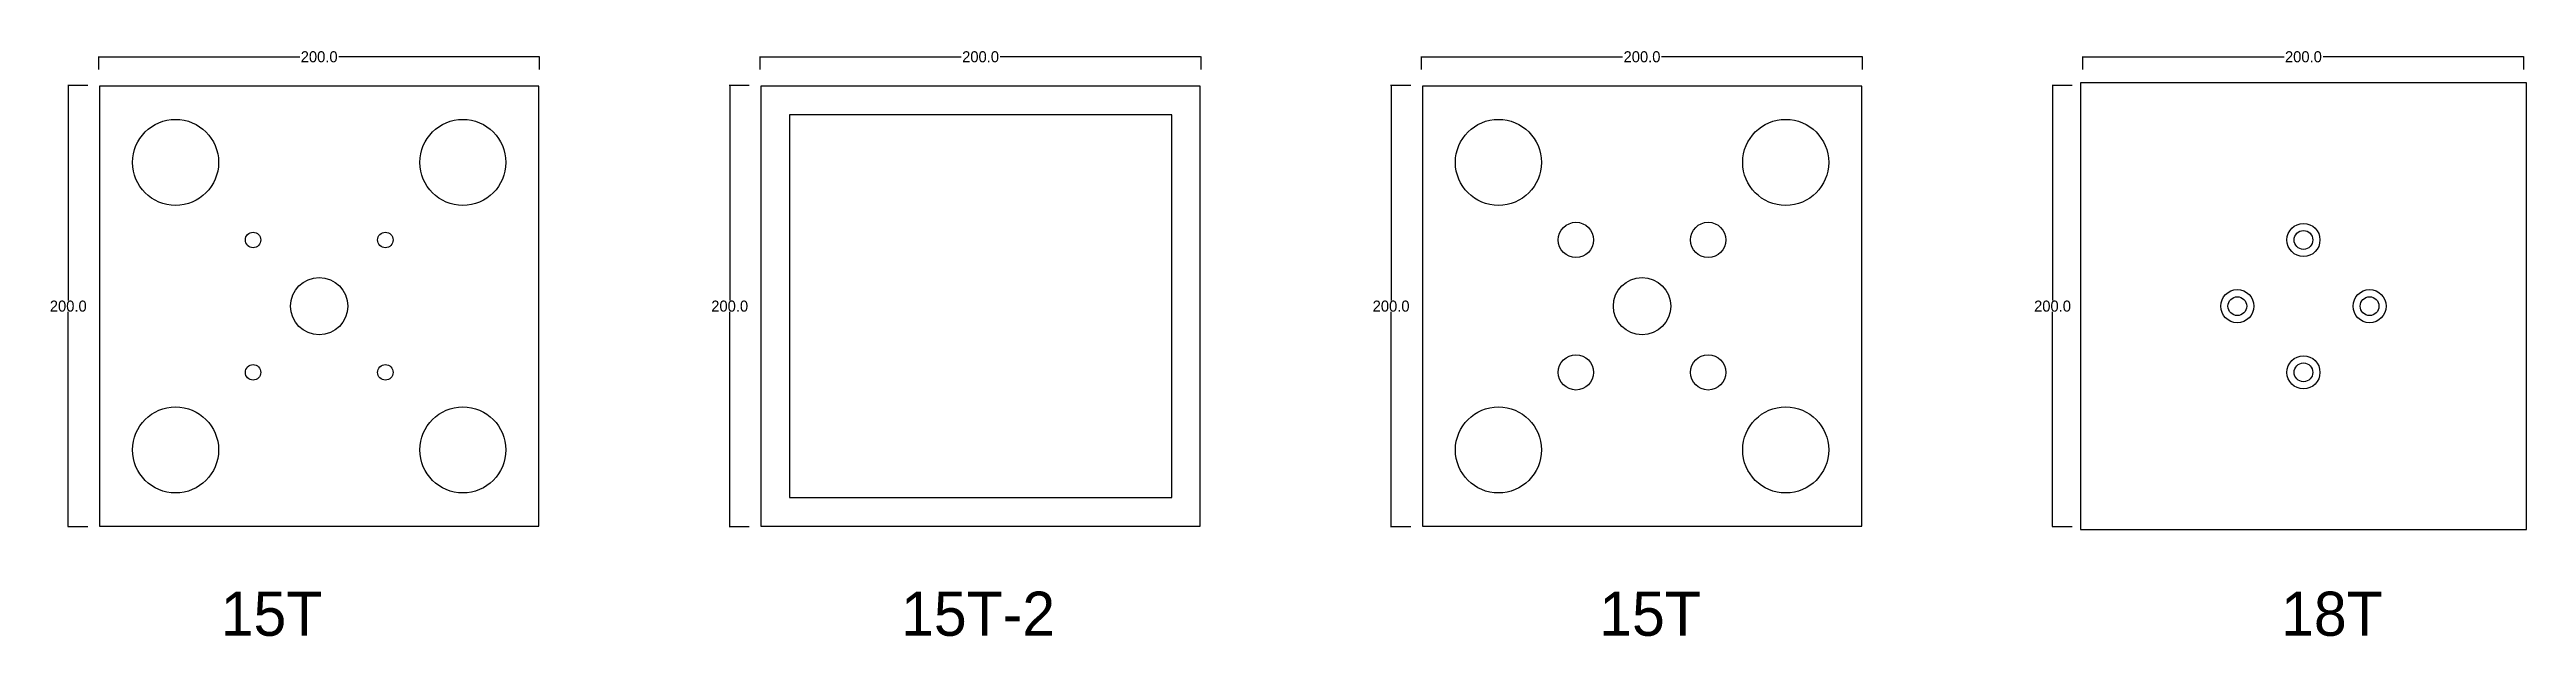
# Model space of a CAD drawing. Header units: millimetres. Extents: x 461 to 1584, y 193 to 459.
import ezdxf

# ---------------------------------------------------------------- set-up
doc = ezdxf.new("R2010")
doc.units = ezdxf.units.MM
for name, color, linetype in [('TEXT', 3, 'Continuous'), ('볼트 구멍', 7, 'Continuous'), ('치구', 7, 'Continuous'), ('치수', 7, 'Continuous')]:
    doc.layers.add(name, color=color, linetype=linetype)
doc.dimstyles.get("Standard").update_dxf_attribs({"dimtxt": 7, "dimasz": 0.18, "dimexe": 0.18, "dimexo": 0.0625, "dimgap": 0.09, "dimtad": 0, "dimtih": 1, "dimtoh": 1, "dimdec": 1, "dimzin": 0, "dimdsep": 46, "dimtxsty": 'Standard', "dimcen": 0.09, "dimadec": 0, "dimazin": 0, "dimtfac": 1, "dimtdec": 1, "dimtofl": 0, "dimtmove": 0, "dimatfit": 3, "dimfxl": 0, "dimtolj": 1, "dimtzin": 0, "dimarcsym": 0})

# ---------------------------------------------------------------- blocks, each defined once
blk = doc.blocks.new('*D10')
at = {"layer": 'Defpoints', "color": 0, "linetype": 'Continuous'}
for p in [(477.9, 442.6), (469, 242.6), (477.9, 242.6)]:
    blk.add_point(p, dxfattribs=at)
at = {"layer": '치수', "color": 0, "linetype": 'Continuous', "lineweight": -2}
for p, q in [((477.9, 442.6), (468.8, 442.6)), ((469, 442.4), (469, 345.2)), ((469, 242.8), (469, 340)), ((477.9, 242.6), (468.8, 242.6))]:
    blk.add_line(p, q, dxfattribs=at)
at = {"layer": '치수', "color": 0, "linetype": 'Continuous'}
for points in [[(469, 442.4), (469.1, 442.4), (469, 442.6)], [(469, 242.8), (469.1, 242.8), (469, 242.6)]]:
    blk.add_solid(points, dxfattribs=at)
at = {"layer": '치수', "color": 0, "linetype": 'Continuous', "insert": (469, 342.6), "char_height": 5, "attachment_point": 5}
blk.add_mtext('\\A1;200.0', dxfattribs=at)
blk = doc.blocks.new('*D11')
at = {"layer": 'Defpoints', "color": 0, "linetype": 'Continuous'}
for p in [(1077.9, 442.6), (1069, 242.6), (1077.9, 242.6)]:
    blk.add_point(p, dxfattribs=at)
at = {"layer": '치수', "color": 0, "linetype": 'Continuous', "lineweight": -2}
for p, q in [((1077.9, 442.6), (1068.8, 442.6)), ((1069, 442.4), (1069, 345.2)), ((1069, 242.8), (1069, 340)), ((1077.9, 242.6), (1068.8, 242.6))]:
    blk.add_line(p, q, dxfattribs=at)
at = {"layer": '치수', "color": 0, "linetype": 'Continuous'}
for points in [[(1069, 442.4), (1069.1, 442.4), (1069, 442.6)], [(1069, 242.8), (1069.1, 242.8), (1069, 242.6)]]:
    blk.add_solid(points, dxfattribs=at)
at = {"layer": '치수', "color": 0, "linetype": 'Continuous', "insert": (1069, 342.6), "char_height": 5, "attachment_point": 5}
blk.add_mtext('\\A1;200.0', dxfattribs=at)
blk = doc.blocks.new('*D12')
at = {"layer": 'Defpoints', "color": 0, "linetype": 'Continuous'}
for p in [(777.9, 442.6), (769, 242.6), (777.9, 242.6)]:
    blk.add_point(p, dxfattribs=at)
at = {"layer": '치수', "color": 0, "linetype": 'Continuous', "lineweight": -2}
for p, q in [((777.9, 442.6), (768.8, 442.6)), ((769, 442.4), (769, 345.2)), ((769, 242.8), (769, 340)), ((777.9, 242.6), (768.8, 242.6))]:
    blk.add_line(p, q, dxfattribs=at)
at = {"layer": '치수', "color": 0, "linetype": 'Continuous'}
for points in [[(769, 442.4), (769.1, 442.4), (769, 442.6)], [(769, 242.8), (769.1, 242.8), (769, 242.6)]]:
    blk.add_solid(points, dxfattribs=at)
at = {"layer": '치수', "color": 0, "linetype": 'Continuous', "insert": (769, 342.6), "char_height": 5, "attachment_point": 5}
blk.add_mtext('\\A1;200.0', dxfattribs=at)
blk = doc.blocks.new('*D13')
at = {"layer": 'Defpoints', "color": 0, "linetype": 'Continuous'}
for p in [(482.8, 449.7), (682.8, 455.6), (682.8, 449.7)]:
    blk.add_point(p, dxfattribs=at)
at = {"layer": '치수', "color": 0, "linetype": 'Continuous', "lineweight": -2}
for p, q in [((482.8, 449.8), (482.8, 455.8)), ((483, 455.6), (574, 455.6)), ((682.6, 455.6), (591.7, 455.6)), ((682.8, 449.8), (682.8, 455.8))]:
    blk.add_line(p, q, dxfattribs=at)
at = {"layer": '치수', "color": 0, "linetype": 'Continuous'}
for points in [[(483, 455.6), (483, 455.6), (482.8, 455.6)], [(682.6, 455.6), (682.6, 455.6), (682.8, 455.6)]]:
    blk.add_solid(points, dxfattribs=at)
at = {"layer": '치수', "color": 0, "linetype": 'Continuous', "insert": (582.8, 455.6), "char_height": 5, "attachment_point": 5}
blk.add_mtext('\\A1;200.0', dxfattribs=at)
blk = doc.blocks.new('*D14')
at = {"layer": 'Defpoints', "color": 0, "linetype": 'Continuous'}
for p in [(782.8, 449.7), (982.8, 455.6), (982.8, 449.7)]:
    blk.add_point(p, dxfattribs=at)
at = {"layer": '치수', "color": 0, "linetype": 'Continuous', "lineweight": -2}
for p, q in [((782.8, 449.8), (782.8, 455.8)), ((783, 455.6), (874, 455.6)), ((982.6, 455.6), (891.7, 455.6)), ((982.8, 449.8), (982.8, 455.8))]:
    blk.add_line(p, q, dxfattribs=at)
at = {"layer": '치수', "color": 0, "linetype": 'Continuous'}
for points in [[(783, 455.6), (783, 455.6), (782.8, 455.6)], [(982.6, 455.6), (982.6, 455.6), (982.8, 455.6)]]:
    blk.add_solid(points, dxfattribs=at)
at = {"layer": '치수', "color": 0, "linetype": 'Continuous', "insert": (882.8, 455.6), "char_height": 5, "attachment_point": 5}
blk.add_mtext('\\A1;200.0', dxfattribs=at)
blk = doc.blocks.new('*D15')
at = {"layer": 'Defpoints', "color": 0, "linetype": 'Continuous'}
for p in [(1082.8, 449.7), (1282.8, 455.6), (1282.8, 449.7)]:
    blk.add_point(p, dxfattribs=at)
at = {"layer": '치수', "color": 0, "linetype": 'Continuous', "lineweight": -2}
for p, q in [((1082.8, 449.8), (1082.8, 455.8)), ((1083, 455.6), (1174, 455.6)), ((1282.6, 455.6), (1191.7, 455.6)), ((1282.8, 449.8), (1282.8, 455.8))]:
    blk.add_line(p, q, dxfattribs=at)
at = {"layer": '치수', "color": 0, "linetype": 'Continuous'}
for points in [[(1083, 455.6), (1083, 455.6), (1082.8, 455.6)], [(1282.6, 455.6), (1282.6, 455.6), (1282.8, 455.6)]]:
    blk.add_solid(points, dxfattribs=at)
at = {"layer": '치수', "color": 0, "linetype": 'Continuous', "insert": (1182.8, 455.6), "char_height": 5, "attachment_point": 5}
blk.add_mtext('\\A1;200.0', dxfattribs=at)
blk = doc.blocks.new('*D16')
at = {"layer": 'Defpoints', "color": 0, "linetype": 'Continuous'}
for p in [(1377.9, 442.6), (1369, 242.6), (1377.9, 242.6)]:
    blk.add_point(p, dxfattribs=at)
at = {"layer": '치수', "color": 0, "linetype": 'Continuous', "lineweight": -2}
for p, q in [((1377.9, 442.6), (1368.8, 442.6)), ((1369, 442.4), (1369, 345.2)), ((1369, 242.8), (1369, 340)), ((1377.9, 242.6), (1368.8, 242.6))]:
    blk.add_line(p, q, dxfattribs=at)
at = {"layer": '치수', "color": 0, "linetype": 'Continuous'}
for points in [[(1369, 442.4), (1369.1, 442.4), (1369, 442.6)], [(1369, 242.8), (1369.1, 242.8), (1369, 242.6)]]:
    blk.add_solid(points, dxfattribs=at)
at = {"layer": '치수', "color": 0, "linetype": 'Continuous', "insert": (1369, 342.6), "char_height": 5, "attachment_point": 5}
blk.add_mtext('\\A1;200.0', dxfattribs=at)
blk = doc.blocks.new('*D17')
at = {"layer": 'Defpoints', "color": 0, "linetype": 'Continuous'}
for p in [(1382.8, 449.7), (1582.8, 455.6), (1582.8, 449.7)]:
    blk.add_point(p, dxfattribs=at)
at = {"layer": '치수', "color": 0, "linetype": 'Continuous', "lineweight": -2}
for p, q in [((1382.8, 449.8), (1382.8, 455.8)), ((1383, 455.6), (1474, 455.6)), ((1582.6, 455.6), (1491.7, 455.6)), ((1582.8, 449.8), (1582.8, 455.8))]:
    blk.add_line(p, q, dxfattribs=at)
at = {"layer": '치수', "color": 0, "linetype": 'Continuous'}
for points in [[(1383, 455.6), (1383, 455.6), (1382.8, 455.6)], [(1582.6, 455.6), (1582.6, 455.6), (1582.8, 455.6)]]:
    blk.add_solid(points, dxfattribs=at)
at = {"layer": '치수', "color": 0, "linetype": 'Continuous', "insert": (1482.8, 455.6), "char_height": 5, "attachment_point": 5}
blk.add_mtext('\\A1;200.0', dxfattribs=at)

msp = doc.modelspace()

# ---------------------------------------------------------------- linework, layer by layer
at = {"layer": '볼트 구멍', "color": 3}
for centre, radius in [((552.82, 372.61), 3.5), ((612.82, 372.61), 3.5), ((1152.82, 372.61), 8), ((1212.82, 372.61), 8), ((1482.82, 372.61), 4.25), ((582.82, 342.61), 13), ((1182.82, 342.61), 13), ((1452.82, 342.61), 4.25), ((1512.82, 342.61), 4.25), ((552.82, 312.61), 3.5), ((612.82, 312.61), 3.5), ((1152.82, 312.61), 8), ((1212.82, 312.61), 8), ((1482.82, 312.61), 4.25)]:
    msp.add_circle(centre, radius, dxfattribs=at)
at = {"layer": '볼트 구멍', "color": 6}
for centre in [(1482.82, 372.61), (1452.82, 342.61), (1512.82, 342.61), (1482.82, 312.61)]:
    msp.add_circle(centre, 7.5, dxfattribs=at)
at = {"layer": '치구'}
for points in [[(483.17, 442.26), (483.17, 242.96), (682.47, 242.96), (682.47, 442.26)], [(783.17, 442.26), (783.17, 242.96), (982.47, 242.96), (982.47, 442.26)], [(1083.17, 442.26), (1083.17, 242.96), (1282.47, 242.96), (1282.47, 442.26)], [(1381.67, 443.76), (1381.67, 241.46), (1583.97, 241.46), (1583.97, 443.76)], [(796.17, 429.26), (796.17, 255.96), (969.47, 255.96), (969.47, 429.26)]]:
    msp.add_lwpolyline(points, close=True, dxfattribs=at)
for centre in [(517.67, 407.76), (647.97, 407.76), (1117.67, 407.76), (1247.97, 407.76), (517.67, 277.46), (647.97, 277.46), (1117.67, 277.46), (1247.97, 277.46)]:
    msp.add_circle(centre, 19.5, dxfattribs=at)

# ---------------------------------------------------------------- texts
at = {"layer": 'TEXT', "color": 1}
for s, p in [('15T-2', (846.74, 193.23)), ('18T', (1472.68, 193.23)), ('15T', (538.14, 193.23)), ('15T', (1163.41, 193.23))]:
    msp.add_text(s, height=20, dxfattribs=at).set_placement(p)

# ---------------------------------------------------------------- dimensions: what is measured, and where the dimension line sits
at = {"layer": '치수', "color": 4, "linetype": 'Continuous'}
for base, p1, p2, picture, middle in [((682.82, 455.6), (482.82, 449.72), (682.82, 449.72), '*D13', (582.82, 455.6)), ((982.82, 455.6), (782.82, 449.72), (982.82, 449.72), '*D14', (882.82, 455.6)), ((1282.82, 455.6), (1082.82, 449.72), (1282.82, 449.72), '*D15', (1182.82, 455.6)), ((1582.82, 455.6), (1382.82, 449.72), (1582.82, 449.72), '*D17', (1482.82, 455.6))]:
    dim = msp.add_linear_dim(base=base, p1=p1, p2=p2, dimstyle='Standard', override={"dimtxt": 5}, dxfattribs=at)
    dim.commit()
    dim.dimension.update_dxf_attribs({"geometry": picture, "text_midpoint": middle})
for base, p1, p2, picture, middle in [((469.02, 242.61), (477.93, 442.61), (477.93, 242.61), '*D10', (469.02, 342.61)), ((769.02, 242.61), (777.93, 442.61), (777.93, 242.61), '*D12', (769.02, 342.61)), ((1069.02, 242.61), (1077.93, 442.61), (1077.93, 242.61), '*D11', (1069.02, 342.61)), ((1369.02, 242.61), (1377.93, 442.61), (1377.93, 242.61), '*D16', (1369.02, 342.61))]:
    dim = msp.add_linear_dim(base=base, p1=p1, p2=p2, angle=90, dimstyle='Standard', override={"dimtxt": 5}, dxfattribs=at)
    dim.commit()
    dim.dimension.update_dxf_attribs({"geometry": picture, "text_midpoint": middle})

doc.saveas('drawing.dxf')
